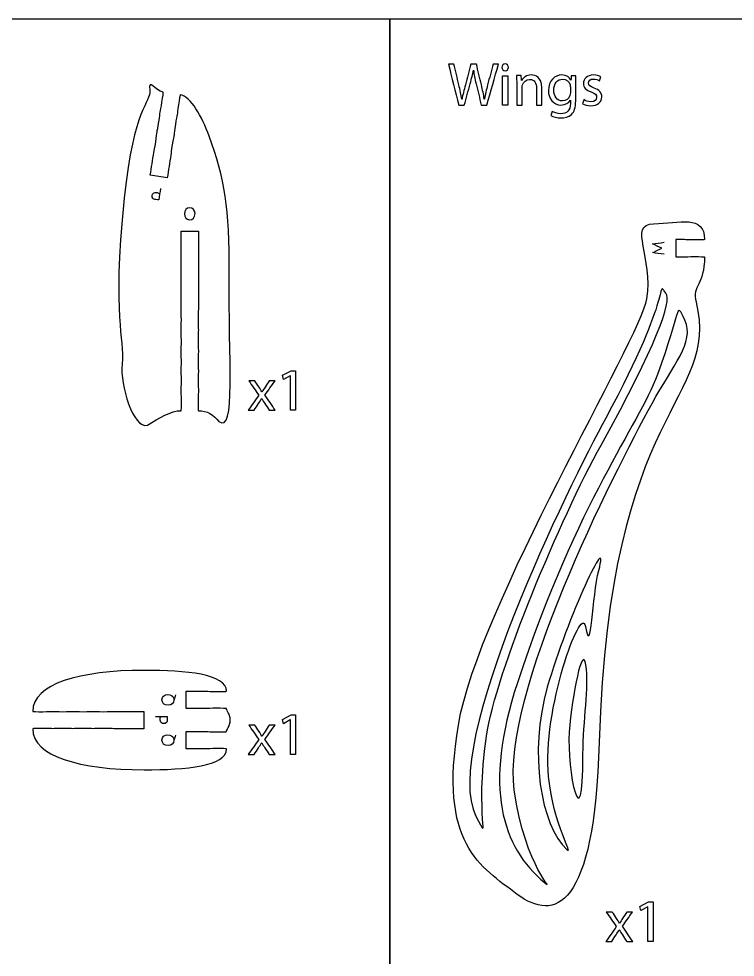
# Model space of a CAD drawing. Extents: x 0 to 710, y 0 to 350.
# Drawn here: x 120.5 to 245, y 187.4 to 350.4 of the extents above; entities that cross this region are included whole.
import ezdxf

# ---------------------------------------------------------------- set-up
doc = ezdxf.new("R2010")
doc.units = 0
doc.header["$MEASUREMENT"] = 0
doc.layers.add('DEFAULT', color=18, linetype='CONTINUOUS')

msp = doc.modelspace()

# ---------------------------------------------------------------- linework, layer by layer
at = {"layer": 'DEFAULT', "color": 18}
for points in [[(710, 0.35), (0, 0.35), (0, 350.35), (710, 350.35)], [(185, 0.35), (0, 0.35), (0, 350.35), (185, 350.35)], [(305, 0.35), (185, 0.35), (185, 350.35), (305, 350.35)]]:
    msp.add_lwpolyline(points, close=True, dxfattribs=at)
at = {"layer": 'DEFAULT', "color": 5}
for points in [[(204.56, 340.47), (205.49, 340.47), (205.49, 335.35), (204.56, 335.35)], [(167.72, 288.37), (167.7, 288.37), (166.5, 287.73), (166.32, 288.44), (167.82, 289.24), (168.62, 289.24), (168.62, 282.36), (167.72, 282.36)], [(167.72, 228.59), (167.7, 228.59), (166.5, 227.94), (166.32, 228.65), (167.82, 229.46), (168.62, 229.46), (168.62, 222.58), (167.72, 222.58)], [(229.83, 196.11), (229.81, 196.11), (228.61, 195.47), (228.43, 196.18), (229.94, 196.98), (230.73, 196.98), (230.73, 190.1), (229.83, 190.1)]]:
    msp.add_lwpolyline(points, close=True, dxfattribs=at)
for points, knots in [([(196.97, 335.35), (196.37, 337.73), (195.76, 340.11), (195.16, 342.49), (195.48, 342.49), (195.81, 342.49), (196.13, 342.49), (196.41, 341.28), (196.7, 340.08), (196.98, 338.88), (197.19, 337.99), (197.38, 337.1), (197.51, 336.41), (197.52, 336.41), (197.52, 336.41), (197.53, 336.41), (197.65, 337.12), (197.87, 337.97), (198.11, 338.89), (198.43, 340.09), (198.75, 341.29), (199.06, 342.49), (199.38, 342.49), (199.71, 342.49), (200.03, 342.49), (200.32, 341.28), (200.61, 340.07), (200.89, 338.87), (201.1, 338.02), (201.29, 337.17), (201.39, 336.42), (201.4, 336.42), (201.41, 336.42), (201.41, 336.42), (201.56, 337.21), (201.76, 338), (201.98, 338.89), (202.3, 340.09), (202.61, 341.29), (202.93, 342.49), (203.24, 342.49), (203.55, 342.49), (203.87, 342.49), (203.19, 340.11), (202.52, 337.73), (201.85, 335.35), (201.53, 335.35), (201.21, 335.35), (200.88, 335.35), (200.58, 336.59), (200.28, 337.83), (199.98, 339.07), (199.76, 339.98), (199.61, 340.68), (199.52, 341.4), (199.51, 341.4), (199.5, 341.4), (199.5, 341.4), (199.37, 340.69), (199.21, 339.99), (198.95, 339.07), (198.61, 337.83), (198.27, 336.59), (197.93, 335.35), (197.61, 335.35), (197.29, 335.35), (196.97, 335.35)], [2.73, 2.73, 2.73, 2.73, 23.589401, 23.589401, 23.589401, 26.348401, 26.348401, 26.348401, 36.856155, 36.856155, 36.856155, 37.856155, 37.856155, 37.856155, 37.916155, 37.916155, 37.916155, 38.916155, 38.916155, 38.916155, 49.466492, 49.466492, 49.466492, 52.196492, 52.196492, 52.196492, 62.746311, 62.746311, 62.746311, 63.746311, 63.746311, 63.746311, 63.806311, 63.806311, 63.806311, 64.806311, 64.806311, 64.806311, 75.34901, 75.34901, 75.34901, 78.01901, 78.01901, 78.01901, 99.034263, 99.034263, 99.034263, 101.764263, 101.764263, 101.764263, 112.597653, 112.597653, 112.597653, 113.597653, 113.597653, 113.597653, 113.657653, 113.657653, 113.657653, 114.657653, 114.657653, 114.657653, 125.573432, 125.573432, 125.573432, 128.303432, 128.303432, 128.303432, 128.303432]), ([(205.59, 341.91), (205.6, 341.6), (205.37, 341.34), (205, 341.34), (204.67, 341.34), (204.44, 341.6), (204.44, 341.91), (204.44, 342.24), (204.68, 342.5), (205.02, 342.5), (205.37, 342.5), (205.59, 342.24), (205.59, 341.91)], [1, 1, 1, 1, 2, 2, 2, 3, 3, 3, 4, 4, 4, 5, 5, 5, 5]), ([(207.03, 339.09), (207.03, 339.62), (207.02, 340.05), (206.99, 340.48), (207.27, 340.48), (207.54, 340.48), (207.82, 340.48), (207.83, 340.19), (207.85, 339.91), (207.87, 339.63), (207.88, 339.63), (207.88, 339.63), (207.89, 339.63), (208.14, 340.12), (208.74, 340.59), (209.58, 340.59), (210.29, 340.59), (211.39, 340.17), (211.39, 338.41), (211.39, 337.39), (211.39, 336.37), (211.39, 335.35), (211.08, 335.35), (210.77, 335.35), (210.46, 335.35), (210.46, 336.34), (210.46, 337.32), (210.46, 338.31), (210.46, 339.13), (210.16, 339.82), (209.28, 339.82), (208.66, 339.82), (208.19, 339.39), (208.03, 338.87), (207.99, 338.75), (207.96, 338.59), (207.96, 338.43), (207.96, 337.41), (207.96, 336.38), (207.96, 335.35), (207.65, 335.35), (207.34, 335.35), (207.03, 335.35), (207.03, 336.6), (207.03, 337.84), (207.03, 339.09)], [10.59, 10.59, 10.59, 10.59, 11.59, 11.59, 11.59, 13.93, 13.93, 13.93, 16.335681, 16.335681, 16.335681, 16.395681, 16.395681, 16.395681, 17.395681, 17.395681, 17.395681, 18.395681, 18.395681, 18.395681, 27.065681, 27.065681, 27.065681, 29.704681, 29.704681, 29.704681, 38.074681, 38.074681, 38.074681, 39.074681, 39.074681, 39.074681, 40.074681, 40.074681, 40.074681, 41.074681, 41.074681, 41.074681, 49.804681, 49.804681, 49.804681, 52.444681, 52.444681, 52.444681, 63.034681, 63.034681, 63.034681, 63.034681]), ([(217.32, 340.47), (217.3, 340.1), (217.28, 339.69), (217.28, 339.07), (217.28, 338.08), (217.28, 337.09), (217.28, 336.09), (217.28, 334.92), (217.04, 334.2), (216.55, 333.75), (216.05, 333.29), (215.33, 333.14), (214.68, 333.14), (214.07, 333.14), (213.39, 333.29), (212.98, 333.56), (213.06, 333.8), (213.14, 334.04), (213.21, 334.27), (213.55, 334.06), (214.08, 333.87), (214.72, 333.87), (215.67, 333.87), (216.37, 334.37), (216.37, 335.66), (216.37, 335.85), (216.37, 336.04), (216.37, 336.23), (216.36, 336.23), (216.35, 336.23), (216.35, 336.23), (216.06, 335.76), (215.51, 335.37), (214.72, 335.37), (213.45, 335.37), (212.54, 336.45), (212.54, 337.87), (212.54, 339.61), (213.67, 340.59), (214.84, 340.59), (215.73, 340.59), (216.22, 340.13), (216.44, 339.7), (216.45, 339.7), (216.46, 339.7), (216.46, 339.7), (216.48, 339.96), (216.49, 340.22), (216.51, 340.47), (216.78, 340.47), (217.05, 340.47), (217.32, 340.47)], [2.309, 2.309, 2.309, 2.309, 3.309, 3.309, 3.309, 11.738, 11.738, 11.738, 12.738, 12.738, 12.738, 13.738, 13.738, 13.738, 14.738, 14.738, 14.738, 16.852635, 16.852635, 16.852635, 17.852635, 17.852635, 17.852635, 18.852635, 18.852635, 18.852635, 20.472635, 20.472635, 20.472635, 20.532635, 20.532635, 20.532635, 21.532635, 21.532635, 21.532635, 22.532635, 22.532635, 22.532635, 23.532635, 23.532635, 23.532635, 24.532635, 24.532635, 24.532635, 24.592635, 24.592635, 24.592635, 26.78592, 26.78592, 26.78592, 29.09492, 29.09492, 29.09492, 29.09492]), ([(216.36, 338.45), (216.36, 338.61), (216.35, 338.75), (216.3, 338.88), (216.13, 339.42), (215.68, 339.86), (215, 339.86), (214.11, 339.86), (213.48, 339.11), (213.48, 337.92), (213.48, 336.92), (213.99, 336.08), (214.99, 336.08), (215.56, 336.08), (216.08, 336.44), (216.28, 337.04), (216.34, 337.19), (216.36, 337.37), (216.36, 337.53), (216.36, 337.84), (216.36, 338.15), (216.36, 338.45)], [2.61, 2.61, 2.61, 2.61, 3.61, 3.61, 3.61, 4.61, 4.61, 4.61, 5.61, 5.61, 5.61, 6.61, 6.61, 6.61, 7.61, 7.61, 7.61, 8.61, 8.61, 8.61, 11.22, 11.22, 11.22, 11.22]), ([(218.7, 336.31), (218.97, 336.13), (219.46, 335.94), (219.92, 335.94), (220.6, 335.94), (220.92, 336.27), (220.92, 336.7), (220.92, 337.14), (220.65, 337.38), (219.97, 337.64), (219.05, 337.97), (218.61, 338.47), (218.61, 339.09), (218.61, 339.91), (219.28, 340.59), (220.38, 340.59), (220.9, 340.59), (221.35, 340.44), (221.64, 340.27), (221.56, 340.05), (221.48, 339.82), (221.41, 339.6), (221.2, 339.72), (220.83, 339.89), (220.36, 339.89), (219.81, 339.89), (219.5, 339.58), (219.5, 339.19), (219.5, 338.77), (219.81, 338.58), (220.47, 338.33), (221.36, 337.99), (221.82, 337.54), (221.82, 336.78), (221.82, 335.88), (221.12, 335.25), (219.9, 335.25), (219.34, 335.25), (218.82, 335.38), (218.46, 335.6), (218.54, 335.83), (218.62, 336.07), (218.7, 336.31)], [2.115585, 2.115585, 2.115585, 2.115585, 3.115585, 3.115585, 3.115585, 4.115585, 4.115585, 4.115585, 5.115585, 5.115585, 5.115585, 6.115585, 6.115585, 6.115585, 7.115585, 7.115585, 7.115585, 8.115585, 8.115585, 8.115585, 10.145531, 10.145531, 10.145531, 11.145531, 11.145531, 11.145531, 12.145531, 12.145531, 12.145531, 13.145531, 13.145531, 13.145531, 14.145531, 14.145531, 14.145531, 15.145531, 15.145531, 15.145531, 16.145531, 16.145531, 16.145531, 18.261116, 18.261116, 18.261116, 18.261116]), ([(161.53, 287.49), (161.77, 287.12), (162.01, 286.75), (162.26, 286.39), (162.45, 286.1), (162.61, 285.83), (162.78, 285.55), (162.79, 285.55), (162.8, 285.55), (162.81, 285.55), (162.98, 285.86), (163.15, 286.12), (163.32, 286.4), (163.56, 286.76), (163.79, 287.12), (164.03, 287.49), (164.37, 287.49), (164.71, 287.49), (165.04, 287.49), (164.46, 286.66), (163.88, 285.84), (163.29, 285.01), (163.89, 284.13), (164.49, 283.25), (165.09, 282.36), (164.74, 282.36), (164.39, 282.36), (164.03, 282.36), (163.78, 282.75), (163.53, 283.13), (163.28, 283.52), (163.08, 283.81), (162.91, 284.1), (162.73, 284.41), (162.73, 284.41), (162.72, 284.41), (162.71, 284.41), (162.54, 284.1), (162.36, 283.82), (162.17, 283.52), (161.93, 283.13), (161.68, 282.75), (161.43, 282.36), (161.09, 282.36), (160.75, 282.36), (160.4, 282.36), (161.01, 283.24), (161.62, 284.11), (162.23, 284.98), (161.65, 285.81), (161.07, 286.65), (160.49, 287.49), (160.84, 287.49), (161.18, 287.49), (161.53, 287.49)], [0, 0, 0, 0, 3.744236, 3.744236, 3.744236, 4.744236, 4.744236, 4.744236, 4.834236, 4.834236, 4.834236, 5.834236, 5.834236, 5.834236, 9.536897, 9.536897, 9.536897, 12.386897, 12.386897, 12.386897, 20.975777, 20.975777, 20.975777, 30.044944, 30.044944, 30.044944, 33.043944, 33.043944, 33.043944, 36.945644, 36.945644, 36.945644, 37.945644, 37.945644, 37.945644, 38.005644, 38.005644, 38.005644, 39.005644, 39.005644, 39.005644, 42.891048, 42.891048, 42.891048, 45.801048, 45.801048, 45.801048, 54.830649, 54.830649, 54.830649, 63.476127, 63.476127, 63.476127, 66.416127, 66.416127, 66.416127, 66.416127]), ([(161.53, 227.7), (161.77, 227.33), (162.01, 226.97), (162.26, 226.6), (162.45, 226.31), (162.61, 226.05), (162.78, 225.76), (162.79, 225.76), (162.8, 225.76), (162.81, 225.76), (162.98, 226.07), (163.15, 226.34), (163.32, 226.61), (163.56, 226.97), (163.8, 227.34), (164.03, 227.7), (164.37, 227.7), (164.71, 227.7), (165.04, 227.7), (164.46, 226.88), (163.88, 226.05), (163.29, 225.22), (163.89, 224.34), (164.49, 223.46), (165.09, 222.58), (164.74, 222.58), (164.39, 222.58), (164.03, 222.58), (163.78, 222.96), (163.53, 223.35), (163.28, 223.73), (163.08, 224.03), (162.91, 224.31), (162.73, 224.62), (162.73, 224.62), (162.72, 224.62), (162.71, 224.62), (162.54, 224.31), (162.36, 224.04), (162.17, 223.73), (161.93, 223.35), (161.68, 222.96), (161.43, 222.58), (161.09, 222.58), (160.75, 222.58), (160.4, 222.58), (161.01, 223.45), (161.62, 224.32), (162.23, 225.19), (161.65, 226.03), (161.07, 226.86), (160.49, 227.7), (160.84, 227.7), (161.18, 227.7), (161.53, 227.7)], [0, 0, 0, 0, 3.744236, 3.744236, 3.744236, 4.744236, 4.744236, 4.744236, 4.834236, 4.834236, 4.834236, 5.834236, 5.834236, 5.834236, 9.536897, 9.536897, 9.536897, 12.386897, 12.386897, 12.386897, 20.976594, 20.976594, 20.976594, 30.045762, 30.045762, 30.045762, 33.044762, 33.044762, 33.044762, 36.947845, 36.947845, 36.947845, 37.947845, 37.947845, 37.947845, 38.007845, 38.007845, 38.007845, 39.007845, 39.007845, 39.007845, 42.89409, 42.89409, 42.89409, 45.80409, 45.80409, 45.80409, 54.834512, 54.834512, 54.834512, 63.47999, 63.47999, 63.47999, 66.41999, 66.41999, 66.41999, 66.41999]), ([(223.64, 195.22), (223.88, 194.86), (224.13, 194.49), (224.37, 194.12), (224.56, 193.84), (224.72, 193.57), (224.89, 193.29), (224.9, 193.29), (224.91, 193.29), (224.92, 193.29), (225.09, 193.59), (225.26, 193.86), (225.43, 194.13), (225.67, 194.5), (225.91, 194.86), (226.15, 195.22), (226.48, 195.22), (226.82, 195.22), (227.15, 195.22), (226.57, 194.4), (225.99, 193.57), (225.41, 192.75), (226.01, 191.87), (226.61, 190.98), (227.21, 190.1), (226.85, 190.1), (226.5, 190.1), (226.15, 190.1), (225.9, 190.49), (225.65, 190.87), (225.4, 191.26), (225.2, 191.55), (225.03, 191.84), (224.85, 192.14), (224.84, 192.14), (224.83, 192.14), (224.83, 192.14), (224.66, 191.84), (224.48, 191.56), (224.29, 191.26), (224.04, 190.87), (223.79, 190.49), (223.54, 190.1), (223.2, 190.1), (222.86, 190.1), (222.52, 190.1), (223.12, 190.97), (223.73, 191.84), (224.34, 192.72), (223.76, 193.55), (223.18, 194.39), (222.6, 195.22), (222.95, 195.22), (223.29, 195.22), (223.64, 195.22)], [0, 0, 0, 0, 3.744236, 3.744236, 3.744236, 4.744236, 4.744236, 4.744236, 4.834236, 4.834236, 4.834236, 5.834236, 5.834236, 5.834236, 9.536897, 9.536897, 9.536897, 12.386897, 12.386897, 12.386897, 20.975777, 20.975777, 20.975777, 30.044944, 30.044944, 30.044944, 33.043944, 33.043944, 33.043944, 36.94619, 36.94619, 36.94619, 37.94619, 37.94619, 37.94619, 38.00619, 38.00619, 38.00619, 39.00619, 39.00619, 39.00619, 42.891594, 42.891594, 42.891594, 45.801594, 45.801594, 45.801594, 54.831195, 54.831195, 54.831195, 63.476673, 63.476673, 63.476673, 66.416673, 66.416673, 66.416673, 66.416673])]:
    msp.add_open_spline(points, degree=3, knots=knots, dxfattribs=at)
at = {"layer": 'DEFAULT', "color": 1}
for points, knots in [([(153.59, 329.98), (156.32, 322.61), (157.15, 317.4), (157.06, 306.2), (156.94, 291.13), (158.26, 278.12), (155.29, 280.41), (154.39, 281.54), (153.24, 282.35), (151.73, 282.28), (151.71, 282.29), (151.68, 283.07), (151.68, 284.03), (151.68, 285), (151.73, 285.51), (151.73, 285.79), (151.73, 286.05), (151.68, 286.57), (151.68, 287.53), (151.68, 288.5), (151.73, 289.01), (151.73, 289.28), (151.72, 289.56), (151.68, 290.06), (151.67, 291.03), (151.67, 292), (151.73, 292.51), (151.73, 292.78), (151.72, 293.05), (151.68, 293.56), (151.67, 294.53), (151.68, 295.49), (151.72, 296.01), (151.72, 296.28), (151.72, 296.56), (151.67, 297.08), (151.67, 298.08), (151.67, 299.07), (151.72, 299.6), (151.72, 299.88), (151.72, 304.4), (151.72, 308.92), (151.72, 313.45), (150.72, 313.45), (149.71, 313.45), (148.71, 313.45), (148.72, 308.92), (148.72, 304.4), (148.72, 299.87), (148.72, 299.59), (148.77, 299.07), (148.77, 298.07), (148.77, 297.08), (148.73, 296.56), (148.73, 296.27), (148.72, 296), (148.77, 295.5), (148.77, 294.53), (148.78, 293.56), (148.73, 293.05), (148.73, 292.78), (148.72, 292.5), (148.77, 292), (148.77, 291.03), (148.78, 290.07), (148.73, 289.55), (148.73, 289.28), (148.73, 289.01), (148.78, 288.5), (148.78, 287.53), (148.78, 286.57), (148.73, 286.06), (148.73, 285.78), (148.73, 285.51), (148.78, 285), (148.79, 284.03), (148.79, 283.07), (148.76, 282.3), (148.73, 282.28), (146.95, 282.34), (144.89, 280.98), (142.89, 279.76), (140.36, 279.08), (138.1, 286.8), (138.46, 290.38), (138.95, 295.4), (136.66, 297.64), (138.84, 319.2), (140.48, 335.34), (143.49, 335.55), (143.27, 337.99), (143.07, 340.15), (144.14, 337.85), (145.63, 337.62), (145.66, 337.61), (145.55, 336.84), (145.4, 335.88), (145.25, 334.93), (145.13, 334.43), (145.08, 334.16), (145.04, 333.89), (145.01, 333.38), (144.86, 332.43), (144.71, 331.47), (144.58, 330.97), (144.54, 330.7), (144.5, 330.43), (144.46, 329.9), (144.31, 328.92), (144.16, 327.94), (144.03, 327.43), (143.98, 327.15), (143.77, 325.84), (143.57, 324.52), (143.36, 323.2), (144.35, 323.05), (145.34, 322.89), (146.32, 322.74), (146.53, 324.05), (146.74, 325.37), (146.95, 326.69), (146.99, 326.96), (147.02, 327.49), (147.17, 328.47), (147.33, 329.45), (147.46, 329.96), (147.5, 330.24), (147.54, 330.51), (147.58, 331.02), (147.73, 331.97), (147.88, 332.93), (148, 333.43), (148.05, 333.7), (148.09, 333.97), (148.12, 334.48), (148.27, 335.43), (148.42, 336.38), (148.56, 337.14), (148.59, 337.15), (150.38, 336.94), (152.36, 333.29), (153.59, 329.98)], [1, 1, 1, 1, 2, 2, 2, 3, 3, 3, 4, 4, 4, 5, 5, 5, 6, 6, 6, 7, 7, 7, 8, 8, 8, 9, 9, 9, 10, 10, 10, 11, 11, 11, 12, 12, 12, 13, 13, 13, 14, 14, 14, 52.468002, 52.468002, 52.468002, 60.980002, 60.980002, 60.980002, 99.456006, 99.456006, 99.456006, 100.456006, 100.456006, 100.456006, 101.456006, 101.456006, 101.456006, 102.456006, 102.456006, 102.456006, 103.456006, 103.456006, 103.456006, 104.456006, 104.456006, 104.456006, 105.456006, 105.456006, 105.456006, 106.456006, 106.456006, 106.456006, 107.456006, 107.456006, 107.456006, 108.456006, 108.456006, 108.456006, 109.456006, 109.456006, 109.456006, 110.456006, 110.456006, 110.456006, 111.456006, 111.456006, 111.456006, 112.456006, 112.456006, 112.456006, 113.456006, 113.456006, 113.456006, 114.456006, 114.456006, 114.456006, 115.456006, 115.456006, 115.456006, 116.456006, 116.456006, 116.456006, 117.456006, 117.456006, 117.456006, 118.456006, 118.456006, 118.456006, 119.456006, 119.456006, 119.456006, 120.456006, 120.456006, 120.456006, 131.789131, 131.789131, 131.789131, 140.292834, 140.292834, 140.292834, 151.625959, 151.625959, 151.625959, 152.625959, 152.625959, 152.625959, 153.625959, 153.625959, 153.625959, 154.625959, 154.625959, 154.625959, 155.625959, 155.625959, 155.625959, 156.625959, 156.625959, 156.625959, 157.625959, 157.625959, 157.625959, 158.625959, 158.625959, 158.625959, 158.625959]), ([(237.91, 309.05), (236.94, 309.05), (236.43, 309), (236.16, 309), (235.66, 309), (235.16, 309), (234.66, 309), (234.66, 310), (234.66, 311), (234.66, 312), (235.16, 312), (235.66, 312), (236.16, 312), (236.43, 312), (236.94, 311.95), (237.91, 311.95), (238.88, 311.95), (239.66, 311.97), (239.66, 312), (239.66, 316.41), (235.3, 314.84), (230.82, 314.75), (226.34, 314.67), (230.81, 308.81), (229.66, 301.71), (228.55, 294.86), (200.37, 248.36), (196.9, 227.69), (193.43, 207.03), (200.7, 203.11), (207.14, 198.3), (213.59, 193.48), (220.54, 195.63), (221.36, 224.72), (223.01, 283.61), (242.37, 283.82), (238.19, 301.13), (237.45, 304.19), (239.66, 304.02), (239.66, 309), (239.66, 309.03), (238.88, 309.05), (237.91, 309.05)], [1, 1, 1, 1, 2, 2, 2, 6.25, 6.25, 6.25, 14.75, 14.75, 14.75, 19, 19, 19, 20, 20, 20, 21, 21, 21, 22, 22, 22, 23, 23, 23, 24, 24, 24, 25, 25, 25, 26, 26, 26, 27, 27, 27, 28, 28, 28, 29, 29, 29, 29]), ([(199.96, 211.89), (193.64, 223.95), (216.36, 269.71), (222.49, 281.01), (234.61, 303.34), (231.11, 304.94), (232.95, 302.71), (234.1, 301.3), (231.28, 293.69), (221.7, 276.33), (214.64, 263.57), (203.4, 236.99), (201.78, 225.75), (199.68, 211.26), (202.71, 206.64), (199.96, 211.89)], [1, 1, 1, 1, 2, 2, 2, 3, 3, 3, 4, 4, 4, 5, 5, 5, 6, 6, 6, 6]), ([(230.54, 283.55), (223.76, 271.18), (204.32, 232.9), (206.62, 216.43), (208.55, 202.66), (213.9, 198.69), (211.86, 200.37), (204.51, 206.43), (201.15, 216.88), (207.15, 235.01), (217.85, 267.36), (228.04, 279.26), (231.49, 288.58), (235.6, 299.71), (234.58, 301.67), (236.25, 298.01), (238.01, 294.14), (234.17, 290.18), (230.54, 283.55)], [1, 1, 1, 1, 2, 2, 2, 3, 3, 3, 4, 4, 4, 5, 5, 5, 6, 6, 6, 7, 7, 7, 7]), ([(221.28, 254.52), (220.18, 250.27), (219.96, 239.03), (218.98, 244.81), (218.27, 249.04), (211.38, 230.17), (212.58, 218.75), (213.48, 210.1), (216.97, 205.01), (215.77, 206.08), (211.23, 210.17), (209.07, 222.9), (212.35, 234.29), (215.85, 246.41), (223.36, 262.51), (221.28, 254.52)], [1, 1, 1, 1, 2, 2, 2, 3, 3, 3, 4, 4, 4, 5, 5, 5, 6, 6, 6, 6]), ([(218.55, 222.61), (218.55, 206.51), (215.66, 219.96), (216.16, 226.49), (216.66, 233.02), (218.47, 242.02), (219.05, 238.14), (219.63, 234.25), (218.55, 228.56), (218.55, 222.61)], [1, 1, 1, 1, 2, 2, 2, 3, 3, 3, 4, 4, 4, 4]), ([(142.3, 219.93), (131.1, 219.93), (122.94, 222.3), (122.94, 227.07), (122.94, 227.1), (123.72, 227.12), (124.69, 227.12), (125.65, 227.12), (126.16, 227.07), (126.44, 227.07), (126.71, 227.07), (127.22, 227.12), (128.19, 227.12), (129.15, 227.12), (129.66, 227.07), (129.94, 227.07), (130.21, 227.07), (130.72, 227.12), (131.69, 227.12), (132.65, 227.12), (133.16, 227.07), (133.44, 227.07), (133.71, 227.07), (134.24, 227.12), (135.23, 227.12), (136.23, 227.12), (136.75, 227.07), (137.03, 227.07), (138.78, 227.07), (140.52, 227.07), (142.27, 227.07), (142.27, 228.07), (142.27, 229.07), (142.27, 230.07), (140.52, 230.07), (138.78, 230.07), (137.03, 230.07), (136.75, 230.07), (136.23, 230.02), (135.23, 230.02), (134.24, 230.02), (133.71, 230.07), (133.44, 230.07), (133.16, 230.07), (132.65, 230.02), (131.69, 230.02), (130.72, 230.02), (130.21, 230.07), (129.94, 230.07), (129.66, 230.07), (129.15, 230.02), (128.19, 230.02), (127.22, 230.02), (126.71, 230.07), (126.44, 230.07), (126.16, 230.07), (125.65, 230.02), (124.69, 230.02), (123.72, 230.02), (122.94, 230.04), (122.94, 230.07), (122.94, 234.84), (131.1, 237.2), (142.3, 237.2), (149.61, 237.2), (156.61, 236.57), (156.61, 233.57), (156.61, 233.54), (155.82, 233.52), (154.86, 233.52), (153.89, 233.52), (153.38, 233.57), (153.11, 233.57), (151.94, 233.57), (150.77, 233.57), (149.61, 233.57), (149.61, 232.57), (149.61, 231.57), (149.61, 230.57), (150.77, 230.57), (151.94, 230.57), (153.11, 230.57), (153.38, 230.57), (153.89, 230.62), (154.86, 230.62), (155.82, 230.62), (156.61, 230.59), (156.61, 230.57), (156.61, 230.21), (157.25, 229.67), (157.25, 228.57), (157.25, 227.46), (156.61, 226.92), (156.61, 226.57), (156.61, 226.54), (155.82, 226.52), (154.86, 226.52), (153.89, 226.52), (153.38, 226.57), (153.11, 226.57), (151.94, 226.57), (150.77, 226.57), (149.61, 226.57), (149.61, 225.57), (149.61, 224.57), (149.61, 223.57), (150.77, 223.57), (151.94, 223.57), (153.11, 223.57), (153.38, 223.57), (153.89, 223.62), (154.86, 223.62), (155.82, 223.62), (156.61, 223.59), (156.61, 223.57), (156.61, 220.57), (149.61, 219.93), (142.3, 219.93)], [1, 1, 1, 1, 2, 2, 2, 3, 3, 3, 4, 4, 4, 5, 5, 5, 6, 6, 6, 7, 7, 7, 8, 8, 8, 9, 9, 9, 10, 10, 10, 24.85, 24.85, 24.85, 33.35, 33.35, 33.35, 48.2, 48.2, 48.2, 49.2, 49.2, 49.2, 50.2, 50.2, 50.2, 51.2, 51.2, 51.2, 52.2, 52.2, 52.2, 53.2, 53.2, 53.2, 54.2, 54.2, 54.2, 55.2, 55.2, 55.2, 56.2, 56.2, 56.2, 57.2, 57.2, 57.2, 58.2, 58.2, 58.2, 59.2, 59.2, 59.2, 60.2, 60.2, 60.2, 70.12, 70.12, 70.12, 78.62, 78.62, 78.62, 88.54, 88.54, 88.54, 89.54, 89.54, 89.54, 90.54, 90.54, 90.54, 91.54, 91.54, 91.54, 92.54, 92.54, 92.54, 93.54, 93.54, 93.54, 94.54, 94.54, 94.54, 104.46, 104.46, 104.46, 112.96, 112.96, 112.96, 122.88, 122.88, 122.88, 123.88, 123.88, 123.88, 124.88, 124.88, 124.88, 125.88, 125.88, 125.88, 125.88])]:
    msp.add_open_spline(points, degree=3, knots=knots, dxfattribs=at)
at = {"layer": 'DEFAULT', "color": 18}
for points, knots in [([(145.14, 320.87), (145.04, 320.22), (144.93, 319.56), (144.83, 318.9), (144.7, 318.9), (144.54, 318.91), (144.33, 318.94), (144.07, 318.98), (143.9, 319.07), (143.8, 319.19), (143.7, 319.31), (143.66, 319.46), (143.69, 319.64), (143.71, 319.82), (143.79, 319.95), (143.91, 320.04), (144.07, 320.17), (144.3, 320.2), (144.55, 320.17), (144.63, 320.15), (144.96, 320.05), (145, 319.99)], [0, 0, 0, 0, 5.660974, 5.660974, 5.660974, 6.660974, 6.660974, 6.660974, 7.660974, 7.660974, 7.660974, 8.660974, 8.660974, 8.660974, 9.660974, 9.660974, 9.660974, 10.660974, 10.660974, 10.660974, 11.660974, 11.660974, 11.660974, 11.660974]), ([(151.14, 316.51), (151.14, 315.81), (150.72, 315.45), (150.2, 315.45), (149.67, 315.45), (149.29, 315.86), (149.29, 316.47), (149.29, 317.11), (149.69, 317.53), (150.23, 317.53), (150.78, 317.53), (151.14, 317.11), (151.14, 316.51)], [0, 0, 0, 0, 1, 1, 1, 2, 2, 2, 3, 3, 3, 4, 4, 4, 4]), ([(232.63, 309.47), (231.96, 309.56), (231.28, 309.65), (230.61, 309.74), (230.61, 309.74), (232.06, 310.44), (232.27, 310.49), (231.71, 310.76), (231.16, 311.02), (230.61, 311.29), (231.28, 311.37), (231.96, 311.45), (232.63, 311.53)], [0, 0, 0, 0, 5.778666, 5.778666, 5.778666, 6.778666, 6.778666, 6.778666, 11.992102, 11.992102, 11.992102, 17.763104, 17.763104, 17.763104, 17.763104]), ([(147.74, 232.93), (147.67, 232.66), (147.59, 232.39), (147.51, 232.16), (147.49, 232.12), (147.48, 232.07), (147.48, 232.03), (147.46, 231.55), (147.1, 231.14), (146.45, 231.14), (145.81, 231.14), (145.39, 231.54), (145.39, 232.09), (145.39, 232.63), (145.82, 232.99), (146.41, 232.99), (146.93, 232.99), (147.3, 232.68), (147.39, 232.45), (147.47, 232.22), (147.48, 232.07), (147.48, 232.07)], [0, 0, 0, 0, 1, 1, 1, 2, 2, 2, 3, 3, 3, 4, 4, 4, 5, 5, 5, 6, 6, 6, 7, 7, 7, 7]), ([(144.29, 229.19), (144.96, 229.19), (145.62, 229.19), (146.29, 229.19), (146.31, 229.06), (146.33, 228.9), (146.33, 228.69), (146.33, 228.43), (146.27, 228.24), (146.16, 228.12), (146.06, 228.01), (145.92, 227.95), (145.74, 227.95), (145.56, 227.95), (145.41, 228), (145.31, 228.1), (145.16, 228.24), (145.08, 228.46), (145.08, 228.72), (145.08, 228.8), (145.14, 229.14), (145.19, 229.19)], [0, 0, 0, 0, 5.661, 5.661, 5.661, 6.661, 6.661, 6.661, 7.661, 7.661, 7.661, 8.661, 8.661, 8.661, 9.661, 9.661, 9.661, 10.661, 10.661, 10.661, 11.661, 11.661, 11.661, 11.661]), ([(147.74, 225.93), (147.67, 225.66), (147.59, 225.39), (147.51, 225.16), (147.49, 225.12), (147.48, 225.07), (147.48, 225.04), (147.46, 224.56), (147.1, 224.14), (146.45, 224.14), (145.81, 224.14), (145.39, 224.54), (145.39, 225.09), (145.39, 225.64), (145.82, 225.99), (146.41, 225.99), (146.93, 225.99), (147.3, 225.68), (147.39, 225.45), (147.47, 225.22), (147.48, 225.07), (147.48, 225.07)], [0, 0, 0, 0, 1, 1, 1, 2, 2, 2, 3, 3, 3, 4, 4, 4, 5, 5, 5, 6, 6, 6, 7, 7, 7, 7])]:
    msp.add_open_spline(points, degree=3, knots=knots, dxfattribs=at)

doc.saveas('drawing.dxf')
